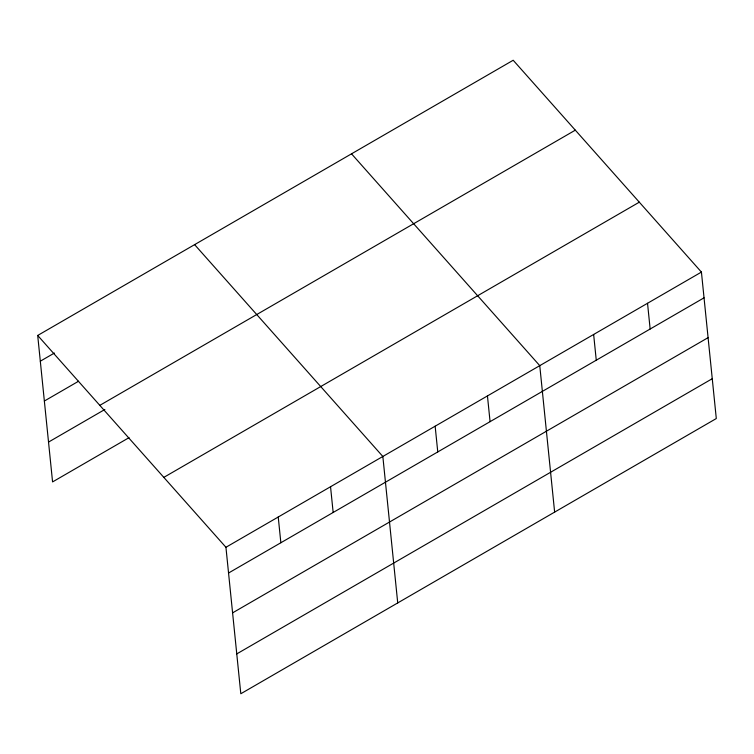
<?xml version="1.0" encoding="UTF-8"?>
<svg xmlns="http://www.w3.org/2000/svg" width="754" height="754" viewBox="0 0 754 754"><rect width="100%" height="100%" fill="white"/><g stroke="black" fill="none" stroke-linecap="round" stroke-linejoin="round"><path stroke-width="1.13" d="M37.7 335.455L513.191 60.254L701.427 272.081L716.3 418.545L240.809 693.746L225.936 547.281L37.7 335.455L52.573 481.919L129.019 437.669M40.311 361.194L54.401 353.042M44.363 401.034L78.557 381.241M99.82 405.36L575.311 130.159M48.529 442.08L104.863 409.479M163.816 477.376L639.307 202.176M225.936 547.281L701.427 272.081M228.547 573.021L704.038 297.83M232.59 612.861L708.081 337.66M236.765 653.906L712.257 378.706M351.524 153.825L539.76 365.652L554.633 512.117M194.607 244.635L382.844 456.472L397.726 602.927M647.535 303.278L650.146 329.017M593.643 334.465L596.263 360.205M487.452 395.925L490.072 421.665M435.152 426.198L437.763 451.938M330.544 486.735L333.155 512.484M278.235 517.008L280.856 542.757"/></g></svg>
